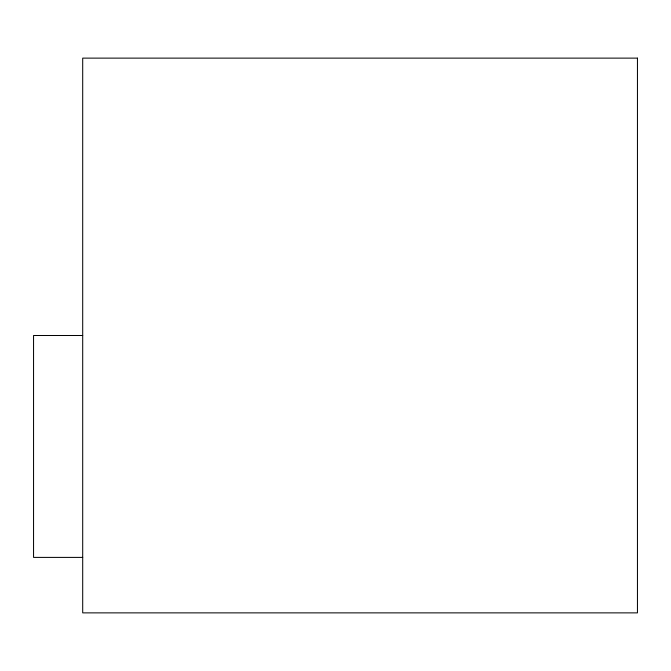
<?xml version="1.0" encoding="UTF-8"?>
<svg xmlns="http://www.w3.org/2000/svg" width="671" height="671" viewBox="0 0 671 671"><rect width="100%" height="100%" fill="white"/><g stroke="black" fill="none" stroke-linecap="round" stroke-linejoin="round"><path stroke-width="1.01" d="M82.701 335.5L33.55 335.5L33.55 557.4L82.701 557.4M637.45 58.125L82.701 58.125L82.701 612.875L637.45 612.875L637.45 58.125"/></g></svg>
